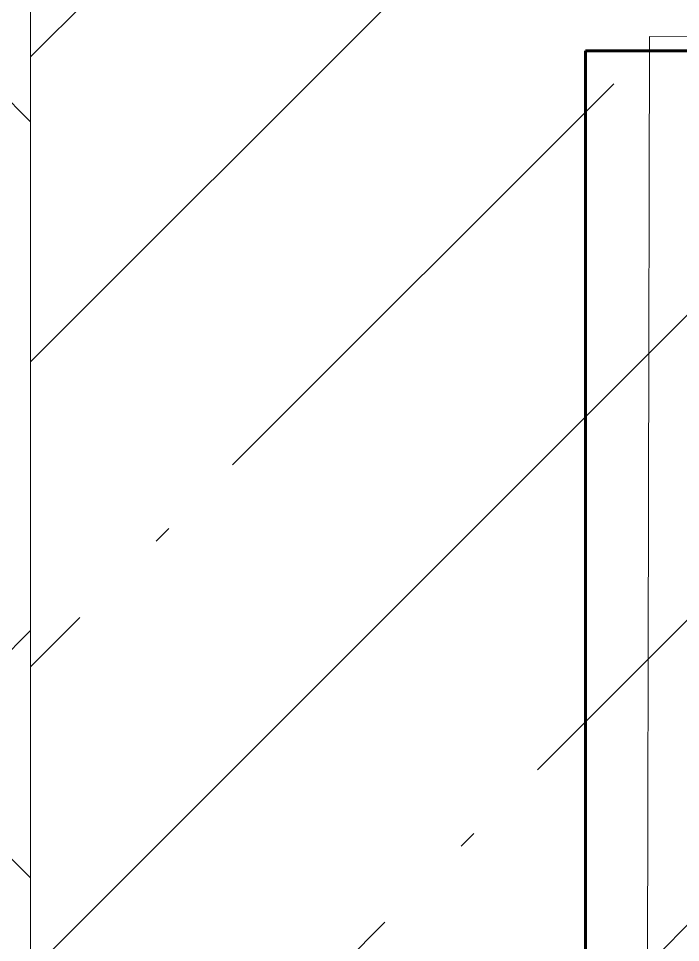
# Model space of a CAD drawing. Header units: millimetres. Extents: x -1113 to 415037, y -3642 to 28069.
# Drawn here: x 89420.2 to 89667.7, y 9829.2 to 10174.8 of the extents above; entities that cross this region are included whole.
import ezdxf

# ---------------------------------------------------------------- set-up
doc = ezdxf.new("R2010")
doc.units = ezdxf.units.MM
doc.linetypes.add('Осевая', pattern=[6350, 1270, -952.5, 3175, -952.5])
for name, color, linetype, lineweight in [('0) Стена 3.93м', 3, 'Continuous', 60), ('A-AREA-BNDY', 7, 'Continuous', 5), ('A-WALL', 7, 'Continuous', 5), ('I-WALL', 7, 'Continuous', 5), ('Оси-2', 7, 'Осевая', 9)]:
    doc.layers.add(name, color=color, linetype=linetype, lineweight=lineweight)

# ---------------------------------------------------------------- blocks, each defined once
blk = doc.blocks.new('1floor')
at = {"layer": 'I-WALL'}
h = blk.add_hatch(dxfattribs=at)
h.set_pattern_fill('FP_1', color=256, style=0, pattern_type=2)
h.set_pattern_definition([(45, (0, 0), (-114.04925, 114.04925), []), (45, (114.05, 0), (-114.04925, 114.04925), [201.612, -40.322, 6.706, -33.617])])
h.paths.add_polyline_path([(89360, 7700), (89610, 7700), (89610, 8206.06), (89360, 8206.06), (89360, 7942.59)])
h.paths.add_polyline_path([(89610, 9606.06), (89610, 10600), (89360, 10600), (89360, 9606.06), (89440, 9606.06)])
h = blk.add_hatch(dxfattribs=at)
h.set_pattern_fill('FP_24', color=256, style=0, pattern_type=2)
h.set_pattern_definition([(45, (0, 0), (-141.42136, 141.42136), []), (135, (0, 0), (-141.42136, -141.42136), [])])
h.paths.add_polyline_path([(89360, 7650), (89360, 8151.06), (89352, 8151.06), (89352, 8206.06), (89260, 8206.06), (89260, 7650), (89340.82, 7650)])
h.paths.add_polyline_path([(89260, 9606.06), (89352, 9606.06), (89353.43, 9661.06), (89360, 9661.06), (89360, 10443), (89260, 10443), (89260, 9628.91)])
at = {"layer": 'A-WALL'}
for p, q in [((89360, 10600), (89360, 9661.06)), ((89360, 9661.06), (89360, 10443))]:
    blk.add_line(p, q, dxfattribs=at)
at = {"layer": 'Оси-2'}
blk.add_line((89360, 3093.74), (89360, 16915.1), dxfattribs=at)

msp = doc.modelspace()

# ---------------------------------------------------------------- linework, layer by layer
at = {"layer": '0) Стена 3.93м'}
msp.add_lwpolyline([(91930.12, -45.33), (89632.12, -45.33), (89632.12, 10162.67), (91930.12, 10162.67)], close=True, dxfattribs=at)
at = {"layer": 'A-AREA-BNDY', "flags": 128}
msp.add_lwpolyline([(91954.09, 10162.65), (89656.09, 10168.04), (89632.13, -39.93), (91930.12, -45.33)], close=True, dxfattribs=at)

# ---------------------------------------------------------------- block references
at = {"layer": '0) Стена 3.93м'}
msp.add_blockref('1floor', (64.7, -136.06), dxfattribs=at)

doc.saveas('drawing.dxf')
